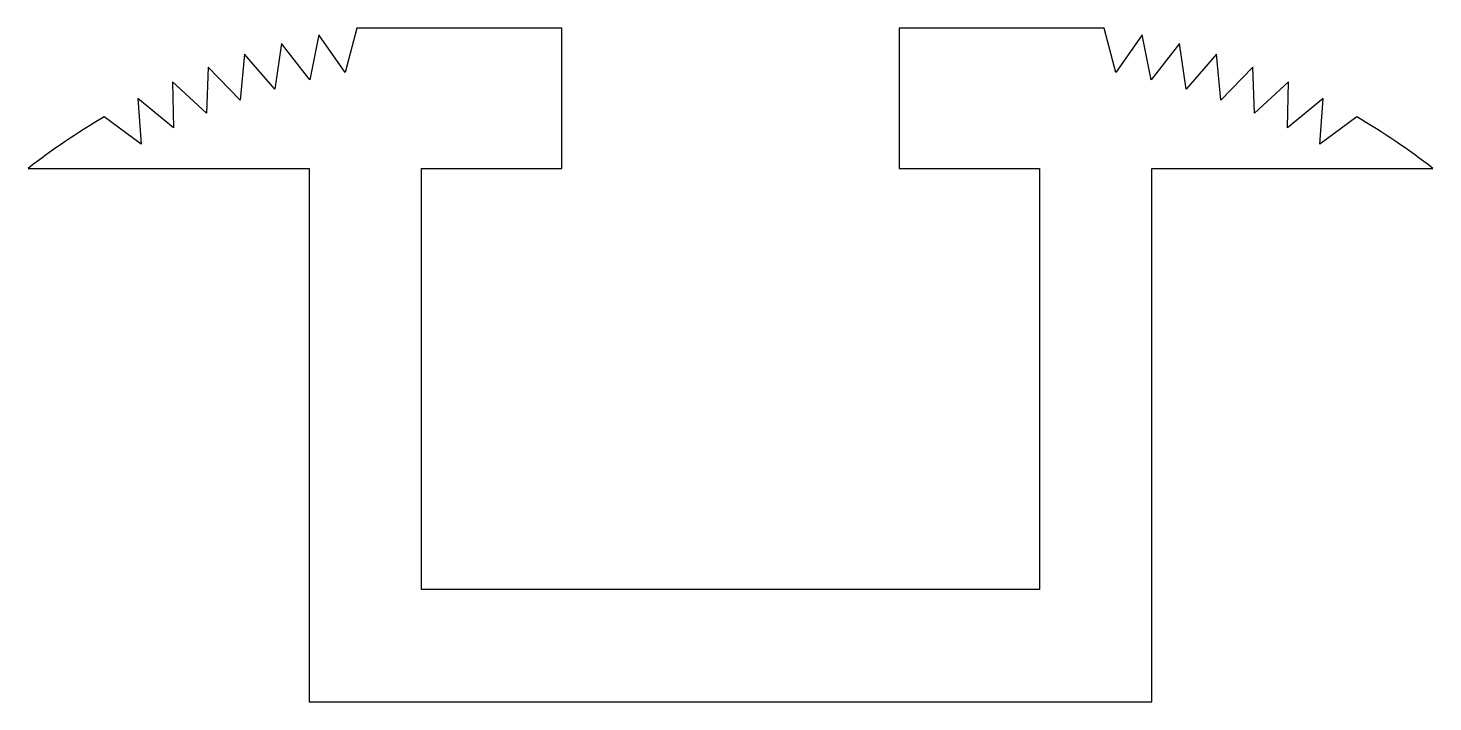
# Model space of a CAD drawing. Extents: x 226.2 to 276.2, y 237.9 to 261.9.
import ezdxf

# ---------------------------------------------------------------- set-up
doc = ezdxf.new("R2010")
doc.units = 0
doc.layers.add('ANA', color=220, linetype='CONTINUOUS')

msp = doc.modelspace()

# ---------------------------------------------------------------- linework, layer by layer
at = {"layer": 'ANA'}
msp.add_lwpolyline([(264.538, 261.921), (257.239, 261.921), (257.239, 256.921), (262.239, 256.921), (262.239, 241.921), (251.239, 241.921), (240.239, 241.921), (240.239, 256.921), (245.239, 256.921), (245.239, 261.921), (237.94, 261.921), (237.523, 260.335), (236.591, 261.684), (236.262, 260.077), (235.257, 261.373), (235.016, 259.751), (233.942, 260.99), (233.79, 259.357), (232.649, 260.535), (232.587, 258.896), (231.384, 260.01), (231.412, 258.371), (230.149, 259.417), (230.267, 257.781), (228.948, 258.757, 0.032761), (226.239, 256.921), (236.239, 256.921), (236.239, 237.921), (251.239, 237.921), (266.239, 237.921), (266.239, 256.921), (276.239, 256.921, 0.032761), (273.53, 258.757), (272.211, 257.781), (272.329, 259.417), (271.067, 258.371), (271.094, 260.01), (269.891, 258.896), (269.829, 260.535), (268.688, 259.357), (268.537, 260.99), (267.462, 259.751), (267.222, 261.373), (266.217, 260.077), (265.887, 261.684), (264.955, 260.335)], format="xyb", close=True, dxfattribs=at)

doc.saveas('drawing.dxf')
